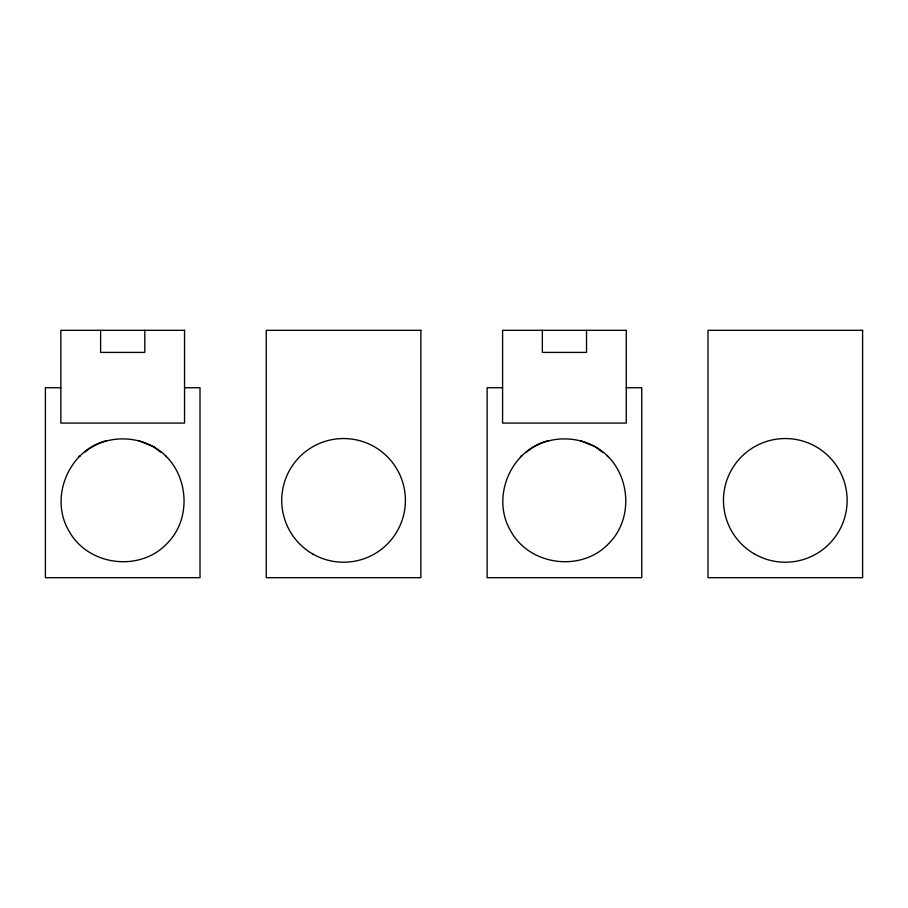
<?xml version="1.0" encoding="UTF-8"?>
<svg xmlns="http://www.w3.org/2000/svg" width="908" height="908" viewBox="0 0 908 908"><rect width="100%" height="100%" fill="white"/><g stroke="black" fill="none" stroke-linecap="round" stroke-linejoin="round"><path stroke-width="1.36" d="M106.701 440.641C68.668 450.084 48.93 497.743 69.144 531.305C88.099 565.593 139.242 572.324 166.436 544.108C194.641 516.924 187.911 465.781 153.622 446.827C132.137 434.807 103.364 436.271 84.444 452.388M548.432 440.641C510.398 450.084 490.661 497.743 510.875 531.305C529.829 565.593 580.972 572.324 608.167 544.108C636.372 516.924 629.641 465.781 595.353 446.827C573.867 434.807 545.084 436.271 526.175 452.388M78.758 456.656L80.04 455.782L78.973 456.656M520.488 456.656L521.76 455.782L520.704 456.656M60.859 387.739L45.4 387.739L45.4 577.681L200.01 577.681L200.01 387.739L184.54 387.739M502.589 387.739L487.131 387.739L487.131 577.681L641.74 577.681L641.74 387.739L626.27 387.739M153.622 446.827L160.954 452.388M595.353 446.827L602.685 452.388M166.436 456.656L165.369 455.782M608.167 456.656L607.1 455.782M595.512 446.827L580.439 440.641M153.781 446.827L138.708 440.641M586.523 330.319L586.523 352.406L542.348 352.406L542.348 330.319M144.792 330.319L144.792 352.406L100.618 352.406L100.618 330.319M184.54 330.319L60.859 330.319L60.859 423.083L184.54 423.083L184.54 330.319M420.869 330.319L266.26 330.319L266.26 577.681L420.869 577.681L420.869 330.319M626.27 330.319L502.589 330.319L502.589 423.083L626.27 423.083L626.27 330.319M862.6 330.319L707.99 330.319L707.99 577.681L862.6 577.681L862.6 330.319M312.647 553.937A61.846 61.846 0 0 0 405.411 500.376A61.846 61.846 0 0 0 312.647 446.827A61.846 61.846 0 0 0 312.647 553.937M754.378 553.937A61.846 61.846 0 0 0 847.141 500.376A61.846 61.846 0 0 0 754.378 446.827A61.846 61.846 0 0 0 754.378 553.937"/></g></svg>
